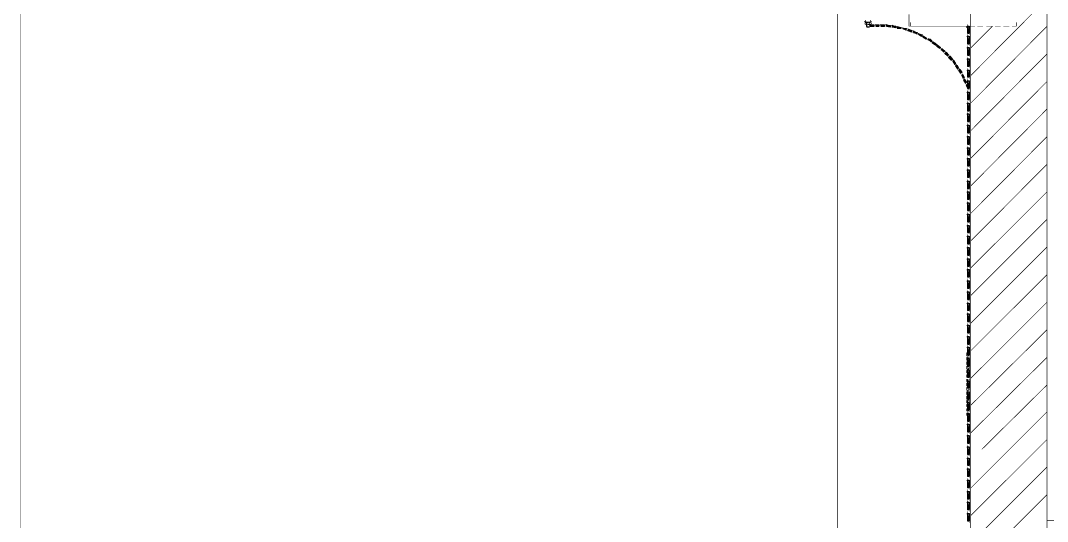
# Model space of a CAD drawing. Extents: x 0 to 210, y 0 to 297.
# Drawn here: x 0 to 69.4, y 214.5 to 248.3 of the extents above; entities that cross this region are included whole.
import ezdxf

# ---------------------------------------------------------------- set-up
doc = ezdxf.new("R2010")
doc.units = 0
doc.header["$MEASUREMENT"] = 0
for name, color, linetype in [('C00-00-00-BLACK', 7, 'Continuous'), ('C00-00-FF', 5, 'Continuous'), ('C00-7E-FF', 150, 'Continuous'), ('C00-FF-00', 3, 'Continuous')]:
    doc.layers.add(name, color=color, linetype=linetype)

msp = doc.modelspace()

# ---------------------------------------------------------------- linework, layer by layer
at = {"layer": 'C00-00-00-BLACK', "const_width": 0.0423}
msp.add_lwpolyline([(0.0427, -0.3886), (210.36, -0.3886), (210.36, 296.883), (0.0427, 296.883), (0.0427, -0.3886)], close=True, dxfattribs=at)
for points in [[(69.3843, 273.783), (69.3843, 160.605)], [(64.2112, 159.586), (64.2112, 262.295)], [(64.2112, 244.618), (69.3843, 249.833)], [(57.1292, 248.392), (57.1292, 248.306)], [(57.4668, 248.392), (57.4668, 248.306)], [(60.0548, 247.967), (60.0548, 248.772)], [(57.0438, 248.306), (57.0438, 248.263)], [(57.5098, 248.306), (57.0438, 248.306)], [(57.1292, 248.263), (57.0438, 248.263)], [(57.1292, 248.222), (57.0865, 248.179)], [(57.0865, 248.179), (57.0865, 248.222)], [(57.4668, 248.222), (57.0865, 248.222)], [(57.0865, 248.179), (57.0865, 248.136)], [(57.0865, 248.136), (57.1292, 248.095)], [(57.0865, 248.136), (57.0865, 248.095)], [(57.4668, 248.095), (57.0865, 248.095)], [(57.4668, 248.095), (57.0865, 248.095)], [(57.1708, 248.222), (57.1292, 248.263)], [(57.1708, 248.179), (57.1292, 248.222)], [(57.1292, 248.095), (57.1708, 248.136)], [(57.2989, 248.222), (57.1708, 248.179)], [(57.1708, 248.179), (57.1708, 248.136)], [(57.1708, 248.136), (57.2989, 248.095)], [(57.1708, 248.095), (57.1708, 247.926)], [(57.3828, 247.926), (57.1708, 247.926)], [(57.1708, 247.926), (57.2135, 247.883)], [(57.2135, 248.095), (57.2135, 247.926)], [(57.3828, 247.883), (57.2135, 247.883)], [(57.3828, 248.179), (57.2989, 248.222)], [(57.2989, 248.095), (57.3828, 248.136)], [(57.3828, 248.222), (57.4668, 248.263)], [(57.4255, 248.222), (57.3828, 248.179)], [(57.3828, 248.179), (57.3828, 248.136)], [(57.3828, 248.136), (57.4255, 248.095)], [(57.3828, 248.095), (57.3828, 247.926)], [(57.3828, 248.095), (57.3828, 247.926)], [(57.5098, 248.179), (57.4255, 248.222)], [(57.4255, 248.095), (57.5098, 248.136)], [(57.5098, 248.263), (57.4668, 248.263)], [(57.5098, 248.179), (57.4668, 248.222)], [(57.5098, 248.136), (57.4668, 248.095)], [(57.5098, 248.306), (57.5098, 248.263)], [(57.5098, 248.179), (57.5098, 248.136)], [(64.2112, 247.967), (60.0548, 247.967)], [(60.1405, 247.967), (60.1405, 248.222)], [(64.1269, 247.967), (63.9547, 247.967)], [(63.9547, 247.967), (64.1269, 247.84)], [(63.9547, 247.967), (64.1269, 247.84)], [(63.9547, 247.84), (63.9547, 247.967)], [(64.1269, 247.84), (64.1269, 247.967)], [(64.2112, 246.483), (65.6967, 247.967)], [(64.2112, 242.752), (69.3843, 247.967)], [(64.2112, 247.967), (64.5086, 247.967)], [(64.6769, 247.967), (65.0586, 247.967)], [(65.2695, 247.967), (65.6537, 247.967)], [(65.8647, 247.967), (66.2464, 247.967)], [(66.4161, 247.967), (66.839, 247.967)], [(67.0112, 247.967), (67.3075, 247.967)], [(67.3075, 247.967), (67.3075, 248.222)], [(64.2112, 240.887), (69.3843, 246.102)], [(64.2112, 239.022), (69.3843, 244.237)], [(64.2112, 237.156), (69.3843, 242.372)], [(64.2112, 235.295), (69.3843, 240.506)], [(64.2112, 233.429), (69.3843, 238.64)], [(64.2112, 231.606), (69.3843, 236.776)], [(64.2112, 229.741), (69.3843, 234.91)], [(64.2112, 227.875), (69.3843, 233.046)], [(64.2112, 226.009), (69.3843, 231.182)], [(64.2112, 224.145), (69.3843, 229.316)], [(64.2112, 222.322), (69.3843, 227.452)], [(64.2112, 220.456), (69.3843, 225.586)], [(64.9732, 219.356), (69.3843, 223.722)], [(66.839, 219.356), (69.3843, 221.899)], [(68.7077, 219.356), (69.3843, 220.033)], [(64.2112, 216.726), (66.839, 219.356)], [(64.2112, 214.862), (68.7077, 219.356)], [(64.2112, 212.998), (69.3843, 218.167)], [(64.2112, 211.132), (69.3843, 216.303)], [(104.672, 214.563), (69.3843, 214.563)]]:
    msp.add_lwpolyline(points, dxfattribs=at)
at = {"layer": 'C00-00-FF', "const_width": 0.0423}
for points in [[(64.1269, 225.883), (63.9547, 225.883)], [(63.9547, 225.883), (64.1269, 225.672)], [(63.9547, 225.883), (64.1269, 225.672)], [(63.9547, 225.672), (63.9547, 225.883)], [(64.1269, 225.672), (63.9547, 225.672)], [(64.1269, 225.586), (63.9547, 225.586)], [(63.9547, 225.586), (64.1269, 225.375)], [(63.9547, 225.586), (64.1269, 225.375)], [(63.9547, 225.375), (63.9547, 225.586)], [(64.1269, 225.672), (64.1269, 225.883)], [(64.1269, 225.375), (64.1269, 225.586)], [(64.1269, 225.375), (63.9547, 225.375)], [(64.1269, 225.29), (63.9547, 225.29)], [(63.9547, 225.29), (64.1269, 225.078)], [(63.9547, 225.29), (64.1269, 225.078)], [(63.9547, 225.078), (63.9547, 225.29)], [(64.1269, 225.078), (63.9547, 225.078)], [(64.1269, 224.991), (63.9547, 224.991)], [(63.9547, 224.991), (64.1269, 224.78)], [(63.9547, 224.991), (64.1269, 224.78)], [(63.9547, 224.78), (63.9547, 224.991)], [(64.1269, 225.078), (64.1269, 225.29)], [(64.1269, 224.78), (64.1269, 224.991)], [(64.1269, 224.78), (63.9547, 224.78)], [(64.1269, 224.695), (63.9547, 224.695)], [(63.9547, 224.695), (64.1269, 224.525)], [(63.9547, 224.695), (64.1269, 224.525)], [(63.9547, 224.525), (63.9547, 224.695)], [(64.1269, 224.525), (63.9547, 224.525)], [(64.1269, 224.398), (63.9547, 224.398)], [(63.9547, 224.398), (64.1269, 224.229)], [(63.9547, 224.398), (64.1269, 224.229)], [(63.9547, 224.229), (63.9547, 224.398)], [(64.1269, 224.229), (63.9547, 224.229)], [(64.1269, 224.102), (63.9547, 224.102)], [(63.9547, 224.102), (64.1269, 223.933)], [(63.9547, 224.102), (64.1269, 223.933)], [(63.9547, 223.933), (63.9547, 224.102)], [(64.1269, 224.525), (64.1269, 224.695)], [(64.1269, 224.229), (64.1269, 224.398)], [(64.1269, 223.933), (64.1269, 224.102)], [(64.1269, 223.933), (63.9547, 223.933)], [(64.1269, 223.848), (63.9547, 223.848)], [(63.9547, 223.848), (64.1269, 223.636)], [(63.9547, 223.848), (64.1269, 223.636)], [(63.9547, 223.636), (63.9547, 223.848)], [(64.1269, 223.636), (63.9547, 223.636)], [(64.1269, 223.552), (63.9547, 223.552)], [(63.9547, 223.552), (64.1269, 223.34)], [(63.9547, 223.552), (64.1269, 223.34)], [(63.9547, 223.34), (63.9547, 223.552)], [(64.1269, 223.636), (64.1269, 223.848)], [(64.1269, 223.34), (64.1269, 223.552)], [(64.1269, 223.34), (63.9547, 223.34)], [(64.1269, 223.256), (63.9547, 223.256)], [(63.9547, 223.256), (64.1269, 223.044)], [(63.9547, 223.256), (64.1269, 223.044)], [(63.9547, 223.044), (63.9547, 223.256)], [(64.1269, 223.044), (63.9547, 223.044)], [(64.1269, 222.957), (63.9547, 222.957)], [(63.9547, 222.957), (64.1269, 222.745)], [(63.9547, 222.957), (64.1269, 222.745)], [(63.9547, 222.745), (63.9547, 222.957)], [(64.1269, 222.745), (63.9547, 222.745)], [(64.1269, 223.044), (64.1269, 223.256)], [(64.1269, 222.745), (64.1269, 222.957)], [(64.1269, 222.661), (63.9547, 222.661)], [(63.9547, 222.661), (64.1269, 222.491)], [(63.9547, 222.661), (64.1269, 222.491)], [(63.9547, 222.491), (63.9547, 222.661)], [(64.1269, 222.491), (63.9547, 222.491)], [(64.1269, 222.406), (63.9547, 222.406)], [(63.9547, 222.406), (64.1269, 222.236)], [(63.9547, 222.406), (64.1269, 222.236)], [(63.9547, 222.236), (63.9547, 222.406)], [(64.1269, 222.236), (63.9547, 222.236)], [(64.1269, 222.11), (63.9547, 222.11)], [(63.9547, 222.11), (64.1269, 221.94)], [(63.9547, 222.11), (64.1269, 221.94)], [(63.9547, 221.94), (63.9547, 222.11)], [(64.1269, 222.491), (64.1269, 222.661)], [(64.1269, 222.236), (64.1269, 222.406)], [(64.1269, 221.94), (64.1269, 222.11)], [(64.1269, 221.94), (63.9547, 221.94)], [(64.1269, 221.813), (63.9547, 221.813)], [(63.9547, 221.813), (64.1269, 221.644)], [(63.9547, 221.813), (64.1269, 221.644)], [(63.9547, 221.644), (63.9547, 221.813)], [(64.1269, 221.644), (63.9547, 221.644)], [(64.1269, 221.644), (64.1269, 221.813)]]:
    msp.add_lwpolyline(points, dxfattribs=at)
at = {"layer": 'C00-7E-FF', "const_width": 0.0423}
msp.add_lwpolyline([(55.2178, 261.745), (55.2178, 212.403)], dxfattribs=at)
at = {"layer": 'C00-FF-00', "const_width": 0.0423}
for points in [[(57.6792, 248.053), (57.6792, 247.967), (57.3828, 248.053), (57.6792, 248.053)], [(57.6792, 247.967), (57.3828, 248.053), (57.4255, 247.967), (57.6792, 247.967)], [(58.0182, 248.053), (58.0182, 247.967), (57.8058, 248.053), (58.0182, 248.053)], [(58.0182, 247.967), (57.8058, 248.053), (57.8058, 247.967), (58.0182, 247.967)], [(58.4013, 248.053), (58.4013, 247.967), (58.1448, 248.053), (58.4013, 248.053)], [(58.4013, 247.967), (58.1448, 248.053), (58.1448, 247.967), (58.4013, 247.967)], [(58.783, 248.01), (58.783, 247.926), (58.528, 248.053), (58.783, 248.01)], [(58.783, 247.926), (58.528, 248.053), (58.528, 247.967), (58.783, 247.926)], [(59.1633, 247.967), (59.1633, 247.883), (58.9097, 248.01), (59.1633, 247.967)], [(59.1633, 247.883), (58.9097, 248.01), (58.9097, 247.926), (59.1633, 247.883)], [(59.5023, 247.883), (59.5023, 247.84), (59.2899, 247.926), (59.5023, 247.883)], [(59.5023, 247.84), (59.2899, 247.926), (59.2487, 247.84), (59.5023, 247.84)], [(59.8854, 247.799), (59.8442, 247.713), (59.6318, 247.84), (59.8854, 247.799)], [(59.8442, 247.713), (59.6318, 247.84), (59.6318, 247.799), (59.8442, 247.713)], [(60.2245, 247.671), (60.2245, 247.587), (60.0121, 247.756), (60.2245, 247.671)], [(60.2245, 247.587), (60.0121, 247.756), (59.9708, 247.671), (60.2245, 247.587)], [(60.5208, 247.544), (60.5208, 247.501), (60.3511, 247.629), (60.5208, 247.544)], [(64.1244, 247.501), (63.9974, 247.967), (64.1244, 247.967), (64.1244, 247.501)], [(63.9974, 247.501), (64.1244, 247.501), (63.9974, 247.967), (63.9974, 247.501)], [(60.5208, 247.501), (60.3511, 247.629), (60.3511, 247.544), (60.5208, 247.501)], [(60.6062, 247.544), (60.5635, 247.46), (60.5208, 247.544), (60.6062, 247.544)], [(60.5635, 247.46), (60.5208, 247.544), (60.5208, 247.501), (60.5635, 247.46)], [(60.9438, 247.374), (60.9025, 247.288), (60.6901, 247.46), (60.9438, 247.374)], [(60.9025, 247.288), (60.6901, 247.46), (60.6901, 247.417), (60.9025, 247.288)], [(61.2429, 247.161), (61.2013, 247.118), (61.0291, 247.288), (61.2429, 247.161)], [(61.2013, 247.118), (61.0291, 247.288), (60.9865, 247.245), (61.2013, 247.118)], [(61.4549, 246.991), (61.3696, 247.118), (61.3283, 247.075), (61.4549, 246.991)], [(61.4976, 247.075), (61.4549, 246.991), (61.3696, 247.118), (61.4976, 247.075)], [(61.5389, 246.906), (61.4976, 247.075), (61.4549, 246.991), (61.5389, 246.906)], [(61.5819, 246.991), (61.5389, 246.906), (61.4976, 247.075), (61.5819, 246.991)], [(64.1244, 246.779), (63.9974, 247.288), (64.1244, 247.288), (64.1244, 246.779)], [(63.9974, 246.779), (64.1244, 246.779), (63.9974, 247.288), (63.9974, 246.779)], [(61.8779, 246.779), (61.8352, 246.695), (61.6659, 246.906), (61.8779, 246.779)], [(61.8352, 246.695), (61.6659, 246.906), (61.6246, 246.864), (61.8352, 246.695)], [(62.1743, 246.526), (62.1316, 246.483), (61.9622, 246.695), (62.1743, 246.526)], [(62.1316, 246.483), (61.9622, 246.695), (61.9206, 246.61), (62.1316, 246.483)], [(62.3013, 246.356), (62.2596, 246.441), (62.2169, 246.399), (62.3013, 246.356)], [(62.3439, 246.399), (62.3013, 246.356), (62.2596, 246.441), (62.3439, 246.399)], [(62.3866, 246.229), (62.3439, 246.399), (62.3013, 246.356), (62.3866, 246.229)], [(62.4706, 246.272), (62.3866, 246.229), (62.3439, 246.399), (62.4706, 246.272)], [(64.1244, 246.017), (63.9974, 246.526), (64.1244, 246.526), (64.1244, 246.017)], [(63.9974, 246.017), (64.1244, 246.017), (63.9974, 246.526), (63.9974, 246.017)], [(62.6428, 245.976), (62.556, 246.187), (62.4706, 246.145), (62.6428, 245.976)], [(62.7271, 246.017), (62.6428, 245.976), (62.556, 246.187), (62.7271, 246.017)], [(62.8964, 245.679), (62.8124, 245.933), (62.7271, 245.848), (62.8964, 245.679)], [(62.9818, 245.721), (62.8964, 245.679), (62.8124, 245.933), (62.9818, 245.721)], [(63.1927, 245.424), (63.1515, 245.383), (63.0661, 245.637), (63.1927, 245.424)], [(63.1515, 245.383), (63.0661, 245.637), (63.023, 245.594), (63.1515, 245.383)], [(64.1244, 245.252), (63.9974, 245.761), (64.1244, 245.761), (64.1244, 245.252)], [(63.9974, 245.252), (64.1244, 245.252), (63.9974, 245.761), (63.9974, 245.252)], [(63.3194, 245.084), (63.2781, 245.338), (63.1927, 245.295), (63.3194, 245.084)], [(63.4047, 245.126), (63.3194, 245.084), (63.2781, 245.338), (63.4047, 245.126)], [(63.5317, 244.788), (63.4891, 245.041), (63.4047, 244.999), (63.5317, 244.788)], [(63.6157, 244.829), (63.5317, 244.788), (63.4891, 245.041), (63.6157, 244.829)], [(64.1244, 244.533), (63.9974, 244.999), (64.1244, 244.999), (64.1244, 244.533)], [(63.9974, 244.533), (64.1244, 244.533), (63.9974, 244.999), (63.9974, 244.533)], [(63.7011, 244.449), (63.6584, 244.703), (63.6157, 244.66), (63.7011, 244.449)], [(63.7854, 244.492), (63.7011, 244.449), (63.6584, 244.703), (63.7854, 244.492)], [(63.8708, 244.11), (63.8281, 244.364), (63.7438, 244.322), (63.8708, 244.11)], [(63.9135, 244.153), (63.8708, 244.11), (63.8281, 244.364), (63.9135, 244.153)], [(64.0842, 243.771), (64.0401, 243.73), (63.9974, 244.026), (64.0842, 243.771)], [(64.1244, 243.771), (63.9974, 244.279), (64.1244, 244.279), (64.1244, 243.771)], [(63.9974, 243.771), (64.1244, 243.771), (63.9974, 244.279), (63.9974, 243.771)], [(64.0401, 243.73), (63.9974, 244.026), (63.9135, 243.983), (64.0401, 243.73)], [(63.9974, 243.006), (64.1244, 243.006), (63.9974, 243.514), (63.9974, 243.006)], [(64.1244, 243.006), (63.9974, 243.514), (64.1244, 243.514), (64.1244, 243.006)], [(63.9974, 242.244), (64.1244, 242.244), (63.9974, 242.752), (63.9974, 242.244)], [(64.1244, 242.244), (63.9974, 242.752), (64.1244, 242.752), (64.1244, 242.244)], [(63.9974, 241.525), (64.1244, 241.525), (63.9974, 242.033), (63.9974, 241.525)], [(64.1244, 241.525), (63.9974, 242.033), (64.1244, 242.033), (64.1244, 241.525)], [(64.1244, 240.76), (63.9974, 241.268), (64.1244, 241.268), (64.1244, 240.76)], [(63.9974, 240.76), (64.1244, 240.76), (63.9974, 241.268), (63.9974, 240.76)], [(64.1244, 239.998), (63.9974, 240.506), (64.1244, 240.506), (64.1244, 239.998)], [(63.9974, 239.998), (64.1244, 239.998), (63.9974, 240.506), (63.9974, 239.998)], [(64.1244, 239.279), (63.9974, 239.744), (64.1244, 239.744), (64.1244, 239.279)], [(63.9974, 239.279), (64.1244, 239.279), (63.9974, 239.744), (63.9974, 239.279)], [(64.1244, 238.514), (63.9974, 239.022), (64.1244, 239.022), (64.1244, 238.514)], [(63.9974, 238.514), (64.1244, 238.514), (63.9974, 239.022), (63.9974, 238.514)], [(64.1244, 237.751), (63.9974, 238.26), (64.1244, 238.26), (64.1244, 237.751)], [(63.9974, 237.751), (64.1244, 237.751), (63.9974, 238.26), (63.9974, 237.751)], [(64.1244, 236.987), (63.9974, 237.495), (64.1244, 237.495), (64.1244, 236.987)], [(63.9974, 236.987), (64.1244, 236.987), (63.9974, 237.495), (63.9974, 236.987)], [(64.1244, 236.267), (63.9974, 236.776), (64.1244, 236.776), (64.1244, 236.267)], [(63.9974, 236.267), (64.1244, 236.267), (63.9974, 236.776), (63.9974, 236.267)], [(64.1244, 235.505), (63.9974, 236.014), (64.1244, 236.014), (64.1244, 235.505)], [(63.9974, 235.505), (64.1244, 235.505), (63.9974, 236.014), (63.9974, 235.505)], [(64.1244, 234.74), (63.9974, 235.249), (64.1244, 235.249), (64.1244, 234.74)], [(63.9974, 234.74), (64.1244, 234.74), (63.9974, 235.249), (63.9974, 234.74)], [(63.9974, 234.021), (64.1244, 234.021), (63.9974, 234.487), (63.9974, 234.021)], [(64.1244, 234.021), (63.9974, 234.487), (64.1244, 234.487), (64.1244, 234.021)], [(63.9974, 233.259), (64.1244, 233.259), (63.9974, 233.767), (63.9974, 233.259)], [(64.1244, 233.259), (63.9974, 233.767), (64.1244, 233.767), (64.1244, 233.259)], [(63.9974, 232.494), (64.1244, 232.494), (63.9974, 233.003), (63.9974, 232.494)], [(64.1244, 232.494), (63.9974, 233.003), (64.1244, 233.003), (64.1244, 232.494)], [(64.1244, 231.732), (63.9974, 232.241), (64.1244, 232.241), (64.1244, 231.732)], [(63.9974, 231.732), (64.1244, 231.732), (63.9974, 232.241), (63.9974, 231.732)], [(64.1244, 231.01), (63.9974, 231.519), (64.1244, 231.519), (64.1244, 231.01)], [(63.9974, 231.01), (64.1244, 231.01), (63.9974, 231.519), (63.9974, 231.01)], [(64.1244, 230.248), (63.9974, 230.757), (64.1244, 230.757), (64.1244, 230.248)], [(63.9974, 230.248), (64.1244, 230.248), (63.9974, 230.757), (63.9974, 230.248)], [(64.1244, 229.486), (63.9974, 229.995), (64.1244, 229.995), (64.1244, 229.486)], [(63.9974, 229.486), (64.1244, 229.486), (63.9974, 229.995), (63.9974, 229.486)], [(64.1244, 228.764), (63.9974, 229.23), (64.1244, 229.23), (64.1244, 228.764)], [(63.9974, 228.764), (64.1244, 228.764), (63.9974, 229.23), (63.9974, 228.764)], [(64.1244, 228.002), (63.9974, 228.51), (64.1244, 228.51), (64.1244, 228.002)], [(63.9974, 228.002), (64.1244, 228.002), (63.9974, 228.51), (63.9974, 228.002)], [(64.1244, 227.24), (63.9974, 227.748), (64.1244, 227.748), (64.1244, 227.24)], [(63.9974, 227.24), (64.1244, 227.24), (63.9974, 227.748), (63.9974, 227.24)], [(64.1244, 226.475), (63.9974, 226.984), (64.1244, 226.984), (64.1244, 226.475)], [(63.9974, 226.475), (64.1244, 226.475), (63.9974, 226.984), (63.9974, 226.475)], [(64.1244, 225.756), (63.9974, 226.264), (64.1244, 226.264), (64.1244, 225.756)], [(63.9974, 225.756), (64.1244, 225.756), (63.9974, 226.264), (63.9974, 225.756)], [(64.1244, 224.991), (63.9974, 225.499), (64.1244, 225.499), (64.1244, 224.991)], [(63.9974, 224.991), (64.1244, 224.991), (63.9974, 225.499), (63.9974, 224.991)], [(63.9974, 224.229), (64.1244, 224.229), (63.9974, 224.737), (63.9974, 224.229)], [(64.1244, 224.229), (63.9974, 224.737), (64.1244, 224.737), (64.1244, 224.229)], [(63.9974, 223.509), (64.1244, 223.509), (63.9974, 223.975), (63.9974, 223.509)], [(64.1244, 223.509), (63.9974, 223.975), (64.1244, 223.975), (64.1244, 223.509)], [(63.9974, 222.745), (64.1244, 222.745), (63.9974, 223.253), (63.9974, 222.745)], [(64.1244, 222.745), (63.9974, 223.253), (64.1244, 223.253), (64.1244, 222.745)], [(64.1244, 222.025), (63.9974, 222.533), (64.1244, 222.533), (64.1244, 222.025)], [(63.9974, 222.025), (64.1244, 222.025), (63.9974, 222.533), (63.9974, 222.025)], [(64.1244, 221.263), (63.9974, 221.771), (64.1244, 221.771), (64.1244, 221.263)], [(63.9974, 221.263), (64.1244, 221.263), (63.9974, 221.771), (63.9974, 221.263)], [(64.1244, 220.541), (63.9974, 221.048), (64.1244, 221.048), (64.1244, 220.541)], [(63.9974, 220.541), (64.1244, 220.541), (63.9974, 221.048), (63.9974, 220.541)], [(64.1244, 219.779), (63.9974, 220.286), (64.1244, 220.286), (64.1244, 219.779)], [(63.9974, 219.779), (64.1244, 219.779), (63.9974, 220.286), (63.9974, 219.779)], [(64.1244, 219.017), (63.9974, 219.524), (64.1244, 219.524), (64.1244, 219.017)], [(63.9974, 219.017), (64.1244, 219.017), (63.9974, 219.524), (63.9974, 219.017)], [(64.1244, 218.295), (63.9974, 218.761), (64.1244, 218.761), (64.1244, 218.295)], [(63.9974, 218.295), (64.1244, 218.295), (63.9974, 218.761), (63.9974, 218.295)], [(64.1244, 217.533), (63.9974, 218.04), (64.1244, 218.04), (64.1244, 217.533)], [(63.9974, 217.533), (64.1244, 217.533), (63.9974, 218.04), (63.9974, 217.533)], [(64.1244, 216.768), (63.9974, 217.275), (64.1244, 217.275), (64.1244, 216.768)], [(63.9974, 216.768), (64.1244, 216.768), (63.9974, 217.275), (63.9974, 216.768)], [(64.1244, 216.006), (63.9974, 216.513), (64.1244, 216.513), (64.1244, 216.006)], [(63.9974, 216.006), (64.1244, 216.006), (63.9974, 216.513), (63.9974, 216.006)], [(64.1244, 215.287), (63.9974, 215.794), (64.1244, 215.794), (64.1244, 215.287)], [(63.9974, 215.287), (64.1244, 215.287), (63.9974, 215.794), (63.9974, 215.287)], [(63.9974, 214.522), (64.1244, 214.522), (63.9974, 215.029), (63.9974, 214.522)], [(64.1244, 214.522), (63.9974, 215.029), (64.1244, 215.029), (64.1244, 214.522)]]:
    msp.add_lwpolyline(points, close=True, dxfattribs=at)
at = {"layer": 'C00-FF-00'}
for points in [[(57.6792, 248.053), (57.6792, 247.967), (57.3828, 248.053), (57.6792, 248.053)], [(57.6792, 247.967), (57.3828, 248.053), (57.4255, 247.967), (57.6792, 247.967)], [(58.0182, 248.053), (58.0182, 247.967), (57.8058, 248.053), (58.0182, 248.053)], [(58.0182, 247.967), (57.8058, 248.053), (57.8058, 247.967), (58.0182, 247.967)], [(58.4013, 248.053), (58.4013, 247.967), (58.1448, 248.053), (58.4013, 248.053)], [(58.4013, 247.967), (58.1448, 248.053), (58.1448, 247.967), (58.4013, 247.967)], [(58.783, 248.01), (58.783, 247.926), (58.528, 248.053), (58.783, 248.01)], [(58.783, 247.926), (58.528, 248.053), (58.528, 247.967), (58.783, 247.926)], [(59.1633, 247.967), (59.1633, 247.883), (58.9097, 248.01), (59.1633, 247.967)], [(59.1633, 247.883), (58.9097, 248.01), (58.9097, 247.926), (59.1633, 247.883)], [(59.5023, 247.84), (59.2899, 247.926), (59.2487, 247.84), (59.5023, 247.84)], [(59.5023, 247.883), (59.5023, 247.84), (59.2899, 247.926), (59.5023, 247.883)], [(59.8854, 247.799), (59.8442, 247.713), (59.6318, 247.84), (59.8854, 247.799)], [(59.8442, 247.713), (59.6318, 247.84), (59.6318, 247.799), (59.8442, 247.713)], [(60.2245, 247.587), (60.0121, 247.756), (59.9708, 247.671), (60.2245, 247.587)], [(60.2245, 247.671), (60.2245, 247.587), (60.0121, 247.756), (60.2245, 247.671)], [(63.9974, 247.501), (64.1244, 247.501), (63.9974, 247.967), (63.9974, 247.501)], [(64.1244, 247.501), (63.9974, 247.967), (64.1244, 247.967), (64.1244, 247.501)], [(60.5208, 247.544), (60.5208, 247.501), (60.3511, 247.629), (60.5208, 247.544)], [(60.5208, 247.501), (60.3511, 247.629), (60.3511, 247.544), (60.5208, 247.501)], [(60.6062, 247.544), (60.5635, 247.46), (60.5208, 247.544), (60.6062, 247.544)], [(60.5635, 247.46), (60.5208, 247.544), (60.5208, 247.501), (60.5635, 247.46)], [(60.9438, 247.374), (60.9025, 247.288), (60.6901, 247.46), (60.9438, 247.374)], [(60.9025, 247.288), (60.6901, 247.46), (60.6901, 247.417), (60.9025, 247.288)], [(61.2013, 247.118), (61.0291, 247.288), (60.9865, 247.245), (61.2013, 247.118)], [(61.2429, 247.161), (61.2013, 247.118), (61.0291, 247.288), (61.2429, 247.161)], [(61.4549, 246.991), (61.3696, 247.118), (61.3283, 247.075), (61.4549, 246.991)], [(61.4976, 247.075), (61.4549, 246.991), (61.3696, 247.118), (61.4976, 247.075)], [(61.5389, 246.906), (61.4976, 247.075), (61.4549, 246.991), (61.5389, 246.906)], [(61.5819, 246.991), (61.5389, 246.906), (61.4976, 247.075), (61.5819, 246.991)], [(63.9974, 246.779), (64.1244, 246.779), (63.9974, 247.288), (63.9974, 246.779)], [(64.1244, 246.779), (63.9974, 247.288), (64.1244, 247.288), (64.1244, 246.779)], [(61.8352, 246.695), (61.6659, 246.906), (61.6246, 246.864), (61.8352, 246.695)], [(61.8779, 246.779), (61.8352, 246.695), (61.6659, 246.906), (61.8779, 246.779)], [(62.1316, 246.483), (61.9622, 246.695), (61.9206, 246.61), (62.1316, 246.483)], [(62.1743, 246.526), (62.1316, 246.483), (61.9622, 246.695), (62.1743, 246.526)], [(62.3013, 246.356), (62.2596, 246.441), (62.2169, 246.399), (62.3013, 246.356)], [(62.3439, 246.399), (62.3013, 246.356), (62.2596, 246.441), (62.3439, 246.399)], [(62.3866, 246.229), (62.3439, 246.399), (62.3013, 246.356), (62.3866, 246.229)], [(62.4706, 246.272), (62.3866, 246.229), (62.3439, 246.399), (62.4706, 246.272)], [(63.9974, 246.017), (64.1244, 246.017), (63.9974, 246.526), (63.9974, 246.017)], [(64.1244, 246.017), (63.9974, 246.526), (64.1244, 246.526), (64.1244, 246.017)], [(62.6428, 245.976), (62.556, 246.187), (62.4706, 246.145), (62.6428, 245.976)], [(62.7271, 246.017), (62.6428, 245.976), (62.556, 246.187), (62.7271, 246.017)], [(62.8964, 245.679), (62.8124, 245.933), (62.7271, 245.848), (62.8964, 245.679)], [(62.9818, 245.721), (62.8964, 245.679), (62.8124, 245.933), (62.9818, 245.721)], [(63.1515, 245.383), (63.0661, 245.637), (63.023, 245.594), (63.1515, 245.383)], [(63.1927, 245.424), (63.1515, 245.383), (63.0661, 245.637), (63.1927, 245.424)], [(63.9974, 245.252), (64.1244, 245.252), (63.9974, 245.761), (63.9974, 245.252)], [(64.1244, 245.252), (63.9974, 245.761), (64.1244, 245.761), (64.1244, 245.252)], [(63.3194, 245.084), (63.2781, 245.338), (63.1927, 245.295), (63.3194, 245.084)], [(63.4047, 245.126), (63.3194, 245.084), (63.2781, 245.338), (63.4047, 245.126)], [(63.5317, 244.788), (63.4891, 245.041), (63.4047, 244.999), (63.5317, 244.788)], [(63.6157, 244.829), (63.5317, 244.788), (63.4891, 245.041), (63.6157, 244.829)], [(63.9974, 244.533), (64.1244, 244.533), (63.9974, 244.999), (63.9974, 244.533)], [(64.1244, 244.533), (63.9974, 244.999), (64.1244, 244.999), (64.1244, 244.533)], [(63.7011, 244.449), (63.6584, 244.703), (63.6157, 244.66), (63.7011, 244.449)], [(63.7854, 244.492), (63.7011, 244.449), (63.6584, 244.703), (63.7854, 244.492)], [(63.8708, 244.11), (63.8281, 244.364), (63.7438, 244.322), (63.8708, 244.11)], [(63.9135, 244.153), (63.8708, 244.11), (63.8281, 244.364), (63.9135, 244.153)], [(63.9974, 243.771), (64.1244, 243.771), (63.9974, 244.279), (63.9974, 243.771)], [(64.1244, 243.771), (63.9974, 244.279), (64.1244, 244.279), (64.1244, 243.771)], [(64.0401, 243.73), (63.9974, 244.026), (63.9135, 243.983), (64.0401, 243.73)], [(64.0842, 243.771), (64.0401, 243.73), (63.9974, 244.026), (64.0842, 243.771)], [(63.9974, 243.006), (64.1244, 243.006), (63.9974, 243.514), (63.9974, 243.006)], [(64.1244, 243.006), (63.9974, 243.514), (64.1244, 243.514), (64.1244, 243.006)], [(63.9974, 242.244), (64.1244, 242.244), (63.9974, 242.752), (63.9974, 242.244)], [(64.1244, 242.244), (63.9974, 242.752), (64.1244, 242.752), (64.1244, 242.244)], [(63.9974, 241.525), (64.1244, 241.525), (63.9974, 242.033), (63.9974, 241.525)], [(64.1244, 241.525), (63.9974, 242.033), (64.1244, 242.033), (64.1244, 241.525)], [(63.9974, 240.76), (64.1244, 240.76), (63.9974, 241.268), (63.9974, 240.76)], [(64.1244, 240.76), (63.9974, 241.268), (64.1244, 241.268), (64.1244, 240.76)], [(63.9974, 239.998), (64.1244, 239.998), (63.9974, 240.506), (63.9974, 239.998)], [(64.1244, 239.998), (63.9974, 240.506), (64.1244, 240.506), (64.1244, 239.998)], [(63.9974, 239.279), (64.1244, 239.279), (63.9974, 239.744), (63.9974, 239.279)], [(64.1244, 239.279), (63.9974, 239.744), (64.1244, 239.744), (64.1244, 239.279)], [(63.9974, 238.514), (64.1244, 238.514), (63.9974, 239.022), (63.9974, 238.514)], [(64.1244, 238.514), (63.9974, 239.022), (64.1244, 239.022), (64.1244, 238.514)], [(63.9974, 237.751), (64.1244, 237.751), (63.9974, 238.26), (63.9974, 237.751)], [(64.1244, 237.751), (63.9974, 238.26), (64.1244, 238.26), (64.1244, 237.751)], [(63.9974, 236.987), (64.1244, 236.987), (63.9974, 237.495), (63.9974, 236.987)], [(64.1244, 236.987), (63.9974, 237.495), (64.1244, 237.495), (64.1244, 236.987)], [(63.9974, 236.267), (64.1244, 236.267), (63.9974, 236.776), (63.9974, 236.267)], [(64.1244, 236.267), (63.9974, 236.776), (64.1244, 236.776), (64.1244, 236.267)], [(63.9974, 235.505), (64.1244, 235.505), (63.9974, 236.014), (63.9974, 235.505)], [(64.1244, 235.505), (63.9974, 236.014), (64.1244, 236.014), (64.1244, 235.505)], [(63.9974, 234.74), (64.1244, 234.74), (63.9974, 235.249), (63.9974, 234.74)], [(64.1244, 234.74), (63.9974, 235.249), (64.1244, 235.249), (64.1244, 234.74)], [(63.9974, 234.021), (64.1244, 234.021), (63.9974, 234.487), (63.9974, 234.021)], [(64.1244, 234.021), (63.9974, 234.487), (64.1244, 234.487), (64.1244, 234.021)], [(63.9974, 233.259), (64.1244, 233.259), (63.9974, 233.767), (63.9974, 233.259)], [(64.1244, 233.259), (63.9974, 233.767), (64.1244, 233.767), (64.1244, 233.259)], [(63.9974, 232.494), (64.1244, 232.494), (63.9974, 233.003), (63.9974, 232.494)], [(64.1244, 232.494), (63.9974, 233.003), (64.1244, 233.003), (64.1244, 232.494)], [(63.9974, 231.732), (64.1244, 231.732), (63.9974, 232.241), (63.9974, 231.732)], [(64.1244, 231.732), (63.9974, 232.241), (64.1244, 232.241), (64.1244, 231.732)], [(63.9974, 231.01), (64.1244, 231.01), (63.9974, 231.519), (63.9974, 231.01)], [(64.1244, 231.01), (63.9974, 231.519), (64.1244, 231.519), (64.1244, 231.01)], [(63.9974, 230.248), (64.1244, 230.248), (63.9974, 230.757), (63.9974, 230.248)], [(64.1244, 230.248), (63.9974, 230.757), (64.1244, 230.757), (64.1244, 230.248)], [(63.9974, 229.486), (64.1244, 229.486), (63.9974, 229.995), (63.9974, 229.486)], [(64.1244, 229.486), (63.9974, 229.995), (64.1244, 229.995), (64.1244, 229.486)], [(63.9974, 228.764), (64.1244, 228.764), (63.9974, 229.23), (63.9974, 228.764)], [(64.1244, 228.764), (63.9974, 229.23), (64.1244, 229.23), (64.1244, 228.764)], [(63.9974, 228.002), (64.1244, 228.002), (63.9974, 228.51), (63.9974, 228.002)], [(64.1244, 228.002), (63.9974, 228.51), (64.1244, 228.51), (64.1244, 228.002)], [(63.9974, 227.24), (64.1244, 227.24), (63.9974, 227.748), (63.9974, 227.24)], [(64.1244, 227.24), (63.9974, 227.748), (64.1244, 227.748), (64.1244, 227.24)], [(63.9974, 226.475), (64.1244, 226.475), (63.9974, 226.984), (63.9974, 226.475)], [(64.1244, 226.475), (63.9974, 226.984), (64.1244, 226.984), (64.1244, 226.475)], [(63.9974, 225.756), (64.1244, 225.756), (63.9974, 226.264), (63.9974, 225.756)], [(64.1244, 225.756), (63.9974, 226.264), (64.1244, 226.264), (64.1244, 225.756)], [(63.9974, 224.991), (64.1244, 224.991), (63.9974, 225.499), (63.9974, 224.991)], [(64.1244, 224.991), (63.9974, 225.499), (64.1244, 225.499), (64.1244, 224.991)], [(63.9974, 224.229), (64.1244, 224.229), (63.9974, 224.737), (63.9974, 224.229)], [(64.1244, 224.229), (63.9974, 224.737), (64.1244, 224.737), (64.1244, 224.229)], [(63.9974, 223.509), (64.1244, 223.509), (63.9974, 223.975), (63.9974, 223.509)], [(64.1244, 223.509), (63.9974, 223.975), (64.1244, 223.975), (64.1244, 223.509)], [(63.9974, 222.745), (64.1244, 222.745), (63.9974, 223.253), (63.9974, 222.745)], [(64.1244, 222.745), (63.9974, 223.253), (64.1244, 223.253), (64.1244, 222.745)], [(63.9974, 222.025), (64.1244, 222.025), (63.9974, 222.533), (63.9974, 222.025)], [(64.1244, 222.025), (63.9974, 222.533), (64.1244, 222.533), (64.1244, 222.025)], [(63.9974, 221.263), (64.1244, 221.263), (63.9974, 221.771), (63.9974, 221.263)], [(64.1244, 221.263), (63.9974, 221.771), (64.1244, 221.771), (64.1244, 221.263)], [(63.9974, 220.541), (64.1244, 220.541), (63.9974, 221.048), (63.9974, 220.541)], [(64.1244, 220.541), (63.9974, 221.048), (64.1244, 221.048), (64.1244, 220.541)], [(63.9974, 219.779), (64.1244, 219.779), (63.9974, 220.286), (63.9974, 219.779)], [(64.1244, 219.779), (63.9974, 220.286), (64.1244, 220.286), (64.1244, 219.779)], [(63.9974, 219.017), (64.1244, 219.017), (63.9974, 219.524), (63.9974, 219.017)], [(64.1244, 219.017), (63.9974, 219.524), (64.1244, 219.524), (64.1244, 219.017)], [(63.9974, 218.295), (64.1244, 218.295), (63.9974, 218.761), (63.9974, 218.295)], [(64.1244, 218.295), (63.9974, 218.761), (64.1244, 218.761), (64.1244, 218.295)], [(63.9974, 217.533), (64.1244, 217.533), (63.9974, 218.04), (63.9974, 217.533)], [(64.1244, 217.533), (63.9974, 218.04), (64.1244, 218.04), (64.1244, 217.533)], [(63.9974, 216.768), (64.1244, 216.768), (63.9974, 217.275), (63.9974, 216.768)], [(64.1244, 216.768), (63.9974, 217.275), (64.1244, 217.275), (64.1244, 216.768)], [(63.9974, 216.006), (64.1244, 216.006), (63.9974, 216.513), (63.9974, 216.006)], [(64.1244, 216.006), (63.9974, 216.513), (64.1244, 216.513), (64.1244, 216.006)], [(63.9974, 215.287), (64.1244, 215.287), (63.9974, 215.794), (63.9974, 215.287)], [(64.1244, 215.287), (63.9974, 215.794), (64.1244, 215.794), (64.1244, 215.287)], [(63.9974, 214.522), (64.1244, 214.522), (63.9974, 215.029), (63.9974, 214.522)], [(64.1244, 214.522), (63.9974, 215.029), (64.1244, 215.029), (64.1244, 214.522)]]:
    msp.add_lwpolyline(points, close=True, dxfattribs=at)
at = {"layer": 'C00-FF-00', "const_width": 0.0423}
for points in [[(59.545, 247.883), (59.5023, 247.84)], [(63.9974, 247.967), (64.1269, 247.967)], [(62.9818, 245.594), (63.0661, 245.637)]]:
    msp.add_lwpolyline(points, dxfattribs=at)

doc.saveas('drawing.dxf')
